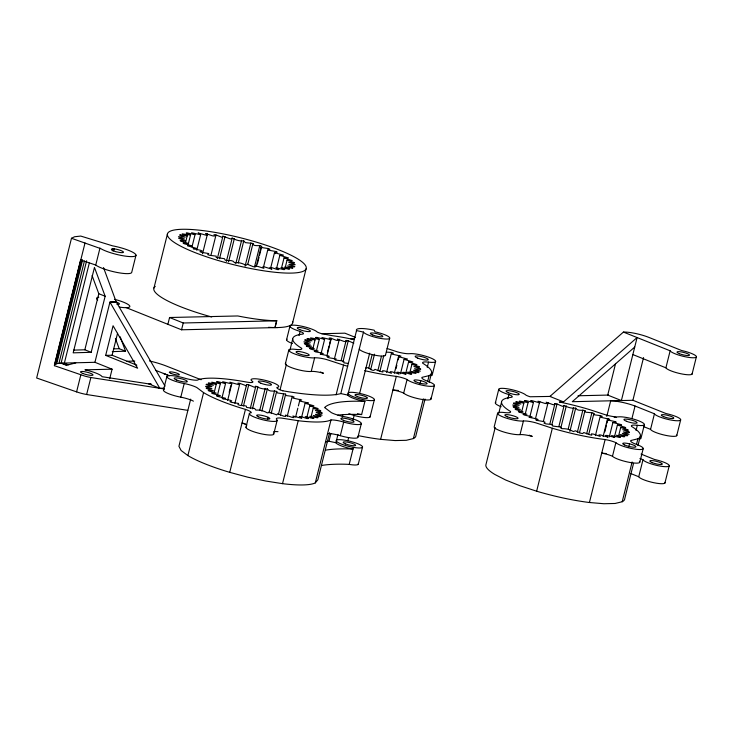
<?xml version="1.0" encoding="UTF-8"?>
<svg xmlns="http://www.w3.org/2000/svg" width="733" height="733" viewBox="0 0 733 733"><rect width="100%" height="100%" fill="white"/><g stroke="black" fill="none" stroke-linecap="round" stroke-linejoin="round"><path stroke-width="1.1" d="M196.765 250.255L200.64 234.697L198.148 232.92L205.515 235.073L207.21 235.174L205.671 233.561L212.634 235.861L214.467 236.099L213.999 234.652L216.006 234.972L222.145 237.345L222.924 236.182L230.602 239.004L232.205 238.097C235.971 240.149 239.489 241.23 243.759 240.91L245.326 242.605L252.977 243.493C252.702 247.708 262.991 243.686 261.03 247.342L256.284 266.207M164.256 388.985L90.874 377.504A14.293 2.776 14 0 1 84.891 376.121L54.425 365.685L54.471 364.768L56.753 363.623L61.086 363.156L94.933 362.304L112.094 369.185L109.712 378.75M261.049 247.442L268.113 248.524L269.918 249.202L268.315 250.136L275.626 251.483L277.211 252.17L274.49 252.729L283.46 255.111L279.832 255.341L276.79 267.536M71.486 238.28L100.907 248.689A19.305 3.747 14 0 0 124.995 256.074A19.305 3.747 14 0 0 134.927 253.645A19.305 3.747 14 0 0 112.561 245.839L80.749 236.072L74.564 236.75L71.486 238.28L36.65 377.999L76.589 391.88A14.293 2.776 14 0 0 86.631 394.519L187.785 410.352M54.746 363.669L80.548 260.188M54.425 365.685L85.019 242.971M55.9 364.054L81.977 259.473M56.753 363.623L82.554 260.142M58.924 363.394L84.432 261.012M75.756 362.908L66.456 365.309L61.086 363.156L86.622 260.774M66.456 365.309L64.33 363.229L89.298 263.092M135.99 255.231L131.748 272.245A19.305 3.747 14 0 1 117.665 272.575A19.305 3.747 14 0 1 96.664 265.703L95.748 265.044L99.99 248.029M73.584 350.127L84.836 349.788L98.808 293.731L92.083 275.599M76.589 391.88L80.832 374.865M112.332 250.86L112.864 248.734L114.165 248.844A6.432 1.246 14 0 1 123.291 251.831A6.432 1.246 14 0 1 117.179 251.969C115.686 251.96 108.063 249.055 112.864 248.734M113.633 250.97L114.165 248.844M91.176 352.298L105.149 296.233L94.465 267.444L73.172 352.848L91.176 352.298L84.836 349.788M86.631 394.519L90.874 377.504M94.933 362.304L109.941 302.106L116.235 301.904L165.062 386.154M105.68 355.386L113.065 325.745L137.621 368.195L105.68 355.386L112.103 355.23L136.833 365.153M112.103 355.23L117.573 333.277M153.976 287.977L167.555 233.525M185.55 242.531L187.208 235.879L182.224 233.836L190.516 235.082L186.264 233.057L187.382 232.947L195.033 234.697L191.991 246.884M167.875 324.316L169.57 317.508L237.804 315.96A71.504 13.89 14 0 0 276.698 320.752L275.003 327.559A71.504 13.89 14 0 1 268.516 327.312M188.033 245.051L190.516 235.082M163.45 390.213L166.84 376.606A14.303 2.776 14 0 1 184.459 378.1A12.14 2.355 14 0 0 197.168 380.225A71.504 13.89 14 0 1 246.774 382.095A8.429 1.64 14 0 0 252.821 381.627A14.303 2.776 14 0 1 265.053 380.299A14.303 2.776 14 0 1 276.882 387.436A9.162 1.778 14 0 0 282.736 390.771L282.837 390.808M126.314 307.668L181.546 329.795L183.241 322.987L276.817 320.797M202.546 253.71L207.521 233.772M211.031 254.91L216.006 234.972M193.42 401.153A12.14 2.355 14 0 0 180.804 397.167L184.194 383.551A14.303 2.776 14 0 1 166.84 376.606M217.399 258.337L222.924 236.182M219.506 258.749L225.031 236.585M329.603 432.653L317.847 479.803L315.3 482.891A71.504 13.89 14 0 1 282.517 483.661L265.694 481.022L247.69 477.165L229.741 472.345A71.504 13.89 14 0 1 187.886 455.578L181.115 450.493L178.925 446.269L190.681 399.119M226.405 261.36L232.205 238.097M228.559 261.855L234.368 238.582M187.886 455.578L203.582 392.622L196.811 387.537A12.14 2.355 14 0 0 184.194 383.551M235.806 263.614L241.606 240.351M238.234 263.065L243.759 240.91M245.088 266.152L250.888 242.88M214.32 392.008L216.253 384.257L211.718 382.214L220.331 383.716L216.592 381.728L217.893 381.682L225.535 383.597L221.943 398.001M247.727 264.549L252.977 243.493M217.298 395.902L220.331 383.716M254.553 266.684L259.803 245.628M257.347 264.017L259.006 257.365M259.564 255.148L261.773 246.288M229.163 392.329L230.822 385.677M227.624 400.484L231.765 383.872L229.869 382.186L238.61 384.633L237.923 383.112L239.874 383.386L246.27 385.75L246.645 384.486L248.725 384.852L254.388 387.244L255.826 386.254C259.656 388.215 263.156 389.415 267.371 388.921C269.46 392.357 273.592 390.35 276.68 391.422L277.386 392.915L285.659 394.143L285.513 395.472L292.21 396.351L294.08 397.02L292.87 398.065L301.721 399.98L299.339 400.603L300.814 401.308L308.373 402.939L305.102 403.251L301.483 417.7M263.422 267.362L268.113 248.524M234.899 403.333L239.874 383.386M270.624 268.186L274.49 252.683M275.067 253.7L275.626 251.483M241.395 405.532L246.645 384.486M243.475 405.908L248.725 384.852M229.741 472.345L245.436 409.39A71.504 13.89 14 0 1 203.582 392.622M281.564 267.829L284.056 257.86L288.5 257.952L279.832 255.341M285.119 267.948L287.052 260.197L292.201 260.618L284.056 257.86M250.301 408.418L255.826 386.254M245.967 427.293L249.357 413.687M252.445 408.877L257.97 386.712M276.698 320.752L275.003 327.559L277.926 327.541A71.504 13.89 14 0 0 292.595 321.439M259.684 410.544L265.209 388.389M261.846 411.085L267.371 388.921M286.548 339.8L289.947 326.194M267.563 419.358L268.076 417.269M269.038 412.981L274.563 390.826M292.504 323.29L306.082 268.846A71.504 13.89 14 0 0 206.715 231.097A71.504 13.89 14 0 0 197.653 253.618A71.504 13.89 14 0 0 306.082 268.846M271.155 413.577L276.68 391.422M285.375 363.779L288.765 350.172M280.061 389.8L286.392 364.393M289.975 350.035L292.724 338.994M278.393 414.557L283.644 393.502M273.748 434L277.147 420.394M299.064 335.595L300.109 331.408A14.303 2.776 14 0 1 294.116 325.177A14.303 2.776 14 0 1 317.288 332.049A9.162 1.778 14 0 0 321.292 333.597L332.058 335.65A68.242 13.258 14 0 1 344.831 337.711L353.773 339.498M280.409 415.199L285.659 394.143M287.235 416.289L292.21 396.351M295.619 417.022L297.836 408.162M298.386 405.945L300.044 399.293M312.844 348.771L315.053 339.91L310.609 337.876L319.276 339.425L315.648 337.446L316.986 337.418L324.618 339.361L321.301 352.655M282.517 483.661L298.212 420.705A71.504 13.89 14 0 0 330.995 419.936A12.14 2.355 14 0 1 343.704 422.061A14.303 2.776 14 0 0 361.332 423.555L357.933 437.17M285.879 363.165A14.303 2.776 14 0 0 293.823 368.461A14.303 2.776 14 0 0 311.223 371.457L314.622 357.841A12.14 2.355 14 0 1 326.854 359.619L343.539 365.071A71.504 13.89 14 0 0 347.671 366.271M316.519 350.502L319.276 339.425M306.971 416.93L309.729 405.853L313.889 405.825L305.102 403.251M310.994 417.123L313.202 408.263L318.104 408.565L309.729 405.853M327.394 352.61L329.053 345.967M329.612 343.75L330.986 338.206L336.264 340.295L338.133 340.478L337.336 339.003L343.878 341.376L345.921 341.67L346.132 340.433L348.221 340.818L353.782 343.2M326.826 356.302L330.968 339.681L329.181 338.023L330.986 338.206M334.33 359.243L339.306 339.297M341.157 360.37L346.132 340.433M342.971 361.864L348.221 340.818M336.099 394.895L343.539 365.071M315.3 482.891L330.995 419.936M326.212 441.862A94.081 18.27 14 0 0 328.943 441.229L330.821 433.689M282.736 390.771A94.081 18.27 14 0 0 340.818 393.584L356.531 330.592A20.799 4.041 14 0 1 374.151 330.18L374.994 331.82A13.588 2.639 14 0 1 389.69 337.702A13.588 2.639 14 0 1 378.173 337.968A13.588 2.639 14 0 1 363.486 332.086L356.531 330.592M325.397 450.172A141.881 27.561 14 0 1 349.055 448.917L353.022 449.063L350.594 448.605A13.588 2.639 14 0 1 335.897 442.723L337.94 434.513M342.265 417.178L342.806 415.006M337.904 415.116A141.881 27.561 14 0 1 357.649 414.42L361.626 414.566L364.906 401.418L362.469 400.96A13.588 2.639 14 0 1 347.781 395.078L363.486 332.086M327.605 433.542A12.14 2.355 14 0 1 340.314 435.677L343.704 422.061M347.836 440.753L348.642 437.5M352.967 420.156L354.314 414.741M359.637 393.392L369.67 353.178M368.827 367.948L372.135 354.653M370.66 369.661L374.526 354.149M321.585 465.482A141.881 27.561 14 0 1 345.234 464.227L349.21 464.374L353.453 447.359M377.852 370.651L381.444 356.247M409.692 373.161L411.909 364.301L419.038 366.573L419.514 367.123L413.916 366.509L420.54 368.846L420.669 369.322L414.539 368.763L420.302 371.164L413.54 370.247L419.001 372.318L418.442 372.621L411.195 371.393L416.005 373.436L407.575 372.089L411.625 374.105L410.434 374.187L404.195 372.337L402.774 372.373L405.963 374.297L398.422 372.282L396.919 372.263L399.173 374.004L391.889 371.805L390.139 371.677L391.431 373.253L384.596 370.925L382.635 370.687L382.928 372.043L379.914 371.255L383.726 355.78M358.245 464.356L362.487 447.341M370.055 416.995L374.297 399.98A13.588 2.639 14 0 0 356.302 392.769A13.588 2.639 14 0 0 353.095 396.663A13.588 2.639 14 0 0 374.297 399.98M385.411 355.423L389.654 338.408M386.612 372.401L391.587 352.463L393.438 353.132L392.091 354.149L400.96 356.091L398.468 356.678L394.327 373.299M396.003 368.708L396.828 365.382M398.211 359.848L399.32 355.413M358.593 435.695A71.504 13.89 14 0 0 380.619 439.342L396.315 376.386A10.17 1.979 14 0 1 407.081 379.474A14.303 2.776 14 0 0 428.887 386.264A14.303 2.776 14 0 0 427.605 381.215A12.14 2.355 14 0 1 421.997 377.348L429.098 375.617A71.504 13.89 14 0 0 422.684 363.22A12.14 2.355 14 0 1 428.539 362.129A14.303 2.776 14 0 0 431.636 358.373A14.303 2.776 14 0 0 409.756 353.682A12.14 2.355 14 0 1 397.515 351.913L387.088 348.496M400.484 373.766L404.075 359.362L407.484 359.051L398.468 356.678M405.825 372.987L408.593 361.91L412.844 361.919L404.075 359.362M430.601 398.101A14.303 2.776 14 0 1 420.605 399.192A14.303 2.776 14 0 1 403.691 393.09L407.081 379.474M419.991 383.817L420.769 380.684M427.238 367.361L428.539 362.129M380.619 439.342L395.114 440.57L406.293 440.304L413.403 438.572L423.317 398.816M427.724 381.142L429.098 375.617M425.039 399.036L415.95 435.484A71.504 13.89 14 0 1 413.403 438.572M429.171 382.47L431.645 372.529M435.604 361.351L432.213 374.966A14.303 2.776 14 0 1 431.7 375.58M431.031 398.944L434.431 385.338M495.352 402.976L498.742 389.36M497.57 413.339L494.17 426.954A14.303 2.776 14 0 0 504.331 432.168A14.303 2.776 14 0 0 520.027 434.623A12.14 2.355 14 0 1 532.259 436.401L529.208 435.173M495.196 427.568L485.832 465.125A71.504 13.89 14 0 0 494.793 474.434L505.688 480.023L519.963 485.741L536.638 491.202A71.504 13.89 14 0 0 589.424 502.508L603.919 503.736L615.097 503.479L622.207 501.748A71.504 13.89 14 0 0 624.754 498.66L633.559 463.311M498.77 413.21L501.528 402.16M507.859 398.761L508.904 394.574A14.303 2.776 14 0 1 502.911 388.343A14.303 2.776 14 0 1 526.092 395.224A9.162 1.778 14 0 0 530.087 396.764L550.74 396.416M521.649 411.946L523.857 403.086L519.413 401.052L528.081 402.591L524.452 400.621L525.781 400.584L533.422 402.527L530.692 400.667L532.286 400.749L539.735 402.893L537.985 401.189L545.068 403.462L546.928 403.645L546.14 402.179L552.673 404.543L554.716 404.836L554.936 403.599L557.025 403.984L562.587 406.375L564.144 405.422C567.947 407.438 571.465 408.565 575.698 408.144C577.705 411.625 581.938 409.5 584.98 410.672L585.759 412.203L591.898 412.771L593.904 413.412L593.62 414.704L600.391 415.629L602.242 416.307L600.895 417.315L609.764 419.267L607.272 419.853L603.131 436.474M520.027 434.623L523.417 421.017A12.14 2.355 14 0 1 535.658 422.785L552.343 428.246A71.504 13.89 14 0 0 605.119 439.553A10.17 1.979 14 0 1 615.885 442.64A14.303 2.776 14 0 0 637.683 449.439A14.303 2.776 14 0 0 636.4 444.381A12.14 2.355 14 0 1 630.792 440.524L637.902 438.792A71.504 13.89 14 0 0 631.489 426.386A12.14 2.355 14 0 1 637.344 425.296A14.303 2.776 14 0 0 640.44 421.548A14.303 2.776 14 0 0 618.551 416.857A12.14 2.355 14 0 1 606.319 415.08L589.634 409.628A68.242 13.258 14 0 0 562.577 402.674L559.343 402.005L563.549 401.904L637.096 337.556L621.392 400.548L572.281 401.702L634.723 347.048M525.323 413.678L528.081 402.591M529.831 416.93L533.422 402.527M535.374 419.102L539.79 401.382M543.41 421.301L548.11 402.472M549.961 423.546L554.936 403.599M551.775 425.039L557.025 403.984M536.638 491.202L552.343 428.246M558.894 426.478L564.144 405.422M560.772 428.054L566.297 405.89M568.295 428.649L573.545 407.594M569.898 431.407L575.698 408.144M577.347 432.223L582.872 410.068M579.455 432.827L584.98 410.672M586.647 433.817L591.898 412.771M607.281 419.899L614.886 421.548L616.288 422.217L612.88 422.538L620.521 424.444L621.639 425.094L617.388 425.085L624.883 427.202L625.689 427.806L620.704 427.467L627.842 429.749L628.318 430.298L622.72 429.675L629.335 432.012L629.464 432.488L623.334 431.939L629.106 434.339L622.344 433.414L627.796 435.494L627.237 435.787L619.999 434.568L624.809 436.611L623.92 436.804L616.371 435.265L620.43 437.271L619.238 437.363L611.579 435.539L614.767 437.464L607.217 435.448L605.715 435.439L607.978 437.18L600.693 434.981L598.934 434.852L600.226 436.419L593.4 434.092L591.439 433.854L591.733 435.21L588.718 434.431L593.904 413.412M595.416 435.576L600.391 415.629M615.619 363.412L607.721 395.078L578.025 395.774M606.796 416.399L610.681 400.804A19.424 3.775 14 0 1 635.062 406.027L654.441 413.788A13.588 2.639 14 0 0 669.137 419.679A13.588 2.639 14 0 0 680.645 419.404A13.588 2.639 14 0 0 665.949 413.522L632.9 400.282L621.392 400.548L607.721 395.078L608.527 395.06M604.798 431.874L606.457 425.232M607.016 423.014L608.115 418.58M589.424 502.508L605.119 439.553M609.288 436.941L612.88 422.538M614.63 436.162L617.388 425.085M639.396 461.277A14.303 2.776 14 0 1 629.409 462.358A14.303 2.776 14 0 1 612.486 456.256L615.885 442.64M618.771 435.228L620.704 427.467M632.9 400.282L643.547 357.585M631.947 418.506L635.062 406.027M628.786 446.993L629.574 443.85M636.033 430.528L637.344 425.296M622.207 501.748L632.121 461.982M636.528 444.308L637.902 438.792M637.967 445.646L640.45 435.704M644.408 424.526L641.018 438.142A14.303 2.776 14 0 1 639.084 439.104M639.836 462.12L643.226 448.504M664.95 482.36A13.588 2.639 14 0 1 656.777 483.258L653.442 482.635A13.588 2.639 14 0 1 638.745 476.743L642.988 459.728L639.927 458.501M676.751 434.999A13.588 2.639 14 0 1 665.243 435.274A13.588 2.639 14 0 1 650.556 429.382L654.441 413.788M692.108 373.427A13.588 2.639 14 0 1 680.6 373.702A13.588 2.639 14 0 1 665.903 367.81L670.145 350.795L623.426 332.076L549.887 396.434L563.549 401.904M664.913 483.065L669.156 466.051M676.724 435.704L680.609 420.11M692.071 374.132L696.313 357.118M187.208 235.879L180.071 234.743L179.594 235.064L185.202 237.135L178.449 236.713L184.579 239.086L178.595 238.234L185.577 241.047L180.116 240.516L180.675 241.075L187.923 243.319L183.113 243.063L184.001 243.677L191.542 245.757L187.492 245.821L196.343 248.322L193.155 248.725L200.695 250.32L202.207 251.025L199.944 251.685L201.648 252.372L208.777 253.554L207.696 254.635L209.583 255.304L216.217 256.147L216.189 257.503L224.39 258.676L225.233 260.197C228.357 261.177 232.379 259.29 234.56 262.661C238.766 262.167 242.229 263.339 246.096 265.282L247.397 264.256L253.169 266.647L255.231 267.004L255.478 265.703L263.889 268.324L262.845 266.803L264.65 266.959L271.842 269.194L269.817 267.49L271.595 267.563L277.358 269.552L278.888 269.597L275.929 267.701L283.579 269.588L284.844 269.524L280.996 267.536L288.591 269.148L289.553 268.984L284.926 266.94L292.265 268.241L292.907 267.976L287.611 265.942L294.492 266.904L294.803 266.528L288.93 264.503L295.197 264.695L288.729 262.341L294.464 263.037L294.07 262.506L287.061 260.242M231.765 383.872L222.695 381.719L225.535 383.551M330.968 339.681L321.897 337.501L324.618 339.315M216.217 384.294L208.878 382.91L208.19 383.167L213.413 385.256L206.459 384.202L206.11 384.559L211.919 386.603L205.533 386.346L211.919 388.71L206.11 387.977L206.459 388.499L213.413 390.771L208.199 390.359L208.878 390.946L216.262 393.135L211.718 392.998L212.726 393.63L220.34 395.628L216.602 395.82L217.893 396.489L225.544 398.239L222.704 398.752L230.171 400.236L231.775 400.951L229.878 401.721L231.655 402.399L238.61 403.452L237.932 404.643L239.883 405.303L246.279 406.009L246.654 407.456L254.608 408.473L255.835 410.077C260.105 409.839 263.688 410.764 267.38 412.936L269.112 412.065L276.689 414.896L277.596 413.76L283.644 416.142L285.668 416.472L285.513 415.07L292.21 417.398L294.089 417.627L292.87 415.996L301.721 418.323L299.348 416.564L301.016 416.582L306.953 418.543L308.382 418.552L305.175 416.591L312.734 418.396L313.889 418.296L309.738 416.28L317.252 417.783L318.104 417.581L313.229 415.492L320.394 416.711L320.917 416.408L315.401 414.383L322.08 415.208L316.207 412.422L322.245 413.32L322.071 412.835L315.382 410.507L320.917 411.085L320.394 410.526L313.22 408.318M315.053 339.91L307.64 338.527L306.916 338.774L312.056 340.808L305.038 339.764L304.644 340.112L310.389 342.155L303.874 341.853L310.178 344.217L304.314 343.447L304.616 343.96L311.516 346.251L306.211 345.793L306.852 346.37L314.191 348.578L309.564 348.404L310.526 349.036L318.122 351.052L314.274 351.208L315.538 351.867L321.888 353.004L323.189 353.654L320.229 354.131L327.733 355.652L329.3 356.357L327.284 357.099L329.035 357.777L336.218 358.95L335.238 360.031L341.697 360.828L343.933 361.58L343.896 362.862L348.34 363.431M523.857 403.086L516.435 401.693L515.711 401.941L520.851 404.03L513.842 402.93L513.448 403.278L519.193 405.331L512.679 405.019L518.982 407.392L513.118 406.613L513.421 407.127L520.311 409.417L515.015 408.968L515.656 409.545L522.995 411.754L518.359 411.579L519.33 412.203L526.917 414.227L523.078 414.374L524.342 415.043L531.993 416.82L529.034 417.297L536.529 418.827L538.104 419.533L536.08 420.266L543.272 421.475L545.077 422.181L544.042 423.207L545.975 423.866L552.444 424.609L552.691 426.029L560.727 427.101L561.826 428.677C566.105 428.503 569.706 429.355 573.362 431.581L575.432 430.784L580.563 433.157L582.698 433.588L583.734 432.488L588.718 434.431M365.547 368.122C368.351 366.088 370.962 370.935 373.894 370.412L374.939 369.322L379.914 371.255M200.631 234.743L191.625 232.746L195.005 234.642M113.679 348.881L119.195 348.697L125.535 351.208L120.185 336.777M112.286 351.629L125.535 351.208M126.946 361.287L134.771 361.039M116.364 301.959L109.941 302.106L159.785 388.288L164.064 388.188M181.546 329.795L277.926 327.541M321.705 333.717L344.895 333.176L355.395 337.382M623.426 332.076L624.223 332.058A18.417 3.573 14 0 1 648.604 337.29L681.653 350.53A13.588 2.639 14 0 1 696.35 356.412A13.588 2.639 14 0 1 684.842 356.687A13.588 2.639 14 0 1 670.145 350.795M350.539 338.829L353.975 338.747M112.094 369.185L84.918 369.826A15.869 3.079 14 0 1 102.089 376.707L150.998 384.229M150.934 383.835L148.79 383.881L159.785 388.288M364.906 401.418L360.929 401.272A141.881 27.561 14 0 0 324.591 407.539L331.362 412.624A12.14 2.355 14 0 0 343.979 416.601A14.303 2.776 14 0 1 361.332 423.555M398.495 390.469L392.925 389.993A10.17 1.979 14 0 1 403.691 393.09M606.182 453.544L601.72 453.168A10.17 1.979 14 0 1 612.486 456.256M391.587 352.463L386.474 352.106M298.212 420.705L281.39 418.067A12.14 2.355 14 0 0 276.707 419.542A14.303 2.776 14 0 1 261.305 419.404A14.303 2.776 14 0 1 251.291 412.716A10.17 1.979 14 0 0 245.436 409.39M361.626 414.566L359.188 414.118A13.588 2.639 14 0 1 357.466 413.724M349.21 464.374L350.108 464.539A13.588 2.639 14 0 0 358.281 463.65M340.818 393.584L347.781 395.078M328.943 441.229L335.897 442.723M61.086 363.156L65.393 364.274L62.644 363.183M245.216 423.848L242.046 423.005A10.17 1.979 14 0 1 246.874 425.113M80.777 259.986L95.748 265.044M163.349 373.39L164.898 374.004M201.126 379.74L166.382 366.06A26.69 5.168 14 0 0 149.541 360.975M98.808 293.731L105.149 296.233M164 373.674L169.323 375.791M155.478 370.247L169.002 375.635M632.854 354.57L665.903 367.81M643.409 426.524L650.556 429.382M641.073 454.084L654.496 459.463A13.588 2.639 14 0 1 668.872 464.924A13.588 2.639 14 0 1 661.019 466.234L657.684 465.62A13.588 2.639 14 0 1 642.988 459.728M630.582 473.472L638.745 476.743M320.403 372.007L323.464 373.225A12.14 2.355 14 0 0 311.223 371.457M169.57 317.508L183.241 322.987M64.33 363.229L68.251 364.823M408.593 361.91L416.885 364.64L411.909 364.301M103.5 267.563L116.235 301.904M115.374 338.399L119.195 348.697M300.109 331.408A8.429 1.64 14 0 1 302.381 334.175A71.504 13.89 14 0 0 301.684 348.303A12.14 2.355 14 0 1 295.83 349.403A14.303 2.776 14 0 0 292.742 353.15A14.303 2.776 14 0 0 314.622 357.841M396.315 376.386A71.504 13.89 14 0 1 364.686 370.651M292.366 343.548A14.303 2.776 14 0 1 287.061 339.187M211.69 316.968A71.504 13.89 14 0 1 155.249 286.429M115.255 301.694A6.432 1.246 14 0 1 119.369 303.691A6.432 1.246 14 0 1 116.95 304.342M114.449 299.293A17.171 3.335 14 0 1 129.668 305.835A17.171 3.335 14 0 1 119.415 307.09M97.718 299.989A17.171 3.335 14 0 1 98.836 297.231M614.117 417.132A19.424 3.775 14 0 1 616.242 417.508M523.417 421.017A14.303 2.776 14 0 1 501.537 416.326A14.303 2.776 14 0 1 504.634 412.569A12.14 2.355 14 0 0 510.489 411.479A71.504 13.89 14 0 1 511.176 397.35A8.429 1.64 14 0 0 508.904 394.574M501.161 406.723A14.303 2.776 14 0 1 495.865 402.353M180.804 397.167A14.303 2.776 14 0 1 163.954 389.599M273.317 433.157A14.303 2.776 14 0 1 259.72 433.478A14.303 2.776 14 0 1 246.471 426.679M357.502 436.318A14.303 2.776 14 0 1 340.314 435.677M385.439 354.717A13.588 2.639 14 0 1 373.931 354.992A13.588 2.639 14 0 1 359.243 349.1M273.675 431.792A12.14 2.355 14 0 1 277.999 431.682M370.092 416.289A13.588 2.639 14 0 1 363.476 417.398A13.588 2.639 14 0 1 348.853 413.678M354.351 447.524L351.015 446.91A13.588 2.639 14 0 1 336.878 439.983A13.588 2.639 14 0 1 358.437 444.006A13.588 2.639 14 0 1 354.351 447.524M298.588 353.618A6.789 1.319 14 0 0 309.189 355.276A6.789 1.319 14 0 0 300.191 351.675A6.789 1.319 14 0 0 298.588 353.618M299.77 329.639A6.789 1.319 14 0 0 310.371 331.298A6.789 1.319 14 0 0 301.373 327.697A6.789 1.319 14 0 0 299.77 329.639M417.645 358.098A6.789 1.319 14 0 0 428.246 359.756A6.789 1.319 14 0 0 419.249 356.156A6.789 1.319 14 0 0 417.645 358.098M415.712 381.756A6.789 1.319 14 0 0 426.844 383.89A6.789 1.319 14 0 0 419.056 380.308A6.789 1.319 14 0 0 415.712 381.756M679.39 353.691A6.432 1.246 14 0 0 689.441 355.267A6.432 1.246 14 0 0 680.911 351.849A6.432 1.246 14 0 0 679.39 353.691M652.233 462.633A6.432 1.246 14 0 0 662.275 464.2A6.432 1.246 14 0 0 653.754 460.782A6.432 1.246 14 0 0 652.233 462.633M663.686 416.683A6.432 1.246 14 0 0 673.728 418.259A6.432 1.246 14 0 0 665.207 414.841A6.432 1.246 14 0 0 663.686 416.683M624.507 444.922A6.789 1.319 14 0 0 635.648 447.057A6.789 1.319 14 0 0 627.86 443.474A6.789 1.319 14 0 0 624.507 444.922M626.449 421.264A6.789 1.319 14 0 0 637.05 422.923A6.789 1.319 14 0 0 628.053 419.322A6.789 1.319 14 0 0 626.449 421.264M508.565 392.806A6.789 1.319 14 0 0 519.175 394.473A6.789 1.319 14 0 0 510.177 390.863A6.789 1.319 14 0 0 508.565 392.806M507.392 416.793A6.789 1.319 14 0 0 517.993 418.451A6.789 1.319 14 0 0 508.995 414.841A6.789 1.319 14 0 0 507.392 416.793M372.731 334.981A6.432 1.246 14 0 0 382.773 336.557A6.432 1.246 14 0 0 374.251 333.139A6.432 1.246 14 0 0 372.731 334.981M345.573 443.914A6.432 1.246 14 0 0 355.615 445.49A6.432 1.246 14 0 0 347.094 442.072A6.432 1.246 14 0 0 345.573 443.914M357.374 396.562A6.432 1.246 14 0 0 367.425 398.129A6.432 1.246 14 0 0 358.895 394.721A6.432 1.246 14 0 0 357.374 396.562M258.419 416.802A6.789 1.319 14 0 0 269.561 418.946A6.789 1.319 14 0 0 261.773 415.354A6.789 1.319 14 0 0 258.419 416.802M343.365 420.293A6.789 1.319 14 0 0 353.975 421.961A6.789 1.319 14 0 0 344.977 418.351A6.789 1.319 14 0 0 343.365 420.293M260.847 383.222A6.789 1.319 14 0 0 271.448 384.88A6.789 1.319 14 0 0 262.451 381.27A6.789 1.319 14 0 0 260.847 383.222M176.662 380.051A6.789 1.319 14 0 0 187.263 381.71A6.789 1.319 14 0 0 178.266 378.109A6.789 1.319 14 0 0 176.662 380.051M171.229 373.509A5.186 1.008 14 0 0 179.328 374.774A5.186 1.008 14 0 0 172.457 372.025A5.186 1.008 14 0 0 171.229 373.509M82.921 373.509A6.432 1.246 14 0 0 92.972 375.085A6.432 1.246 14 0 0 84.442 371.668A6.432 1.246 14 0 0 82.921 373.509"/></g></svg>
